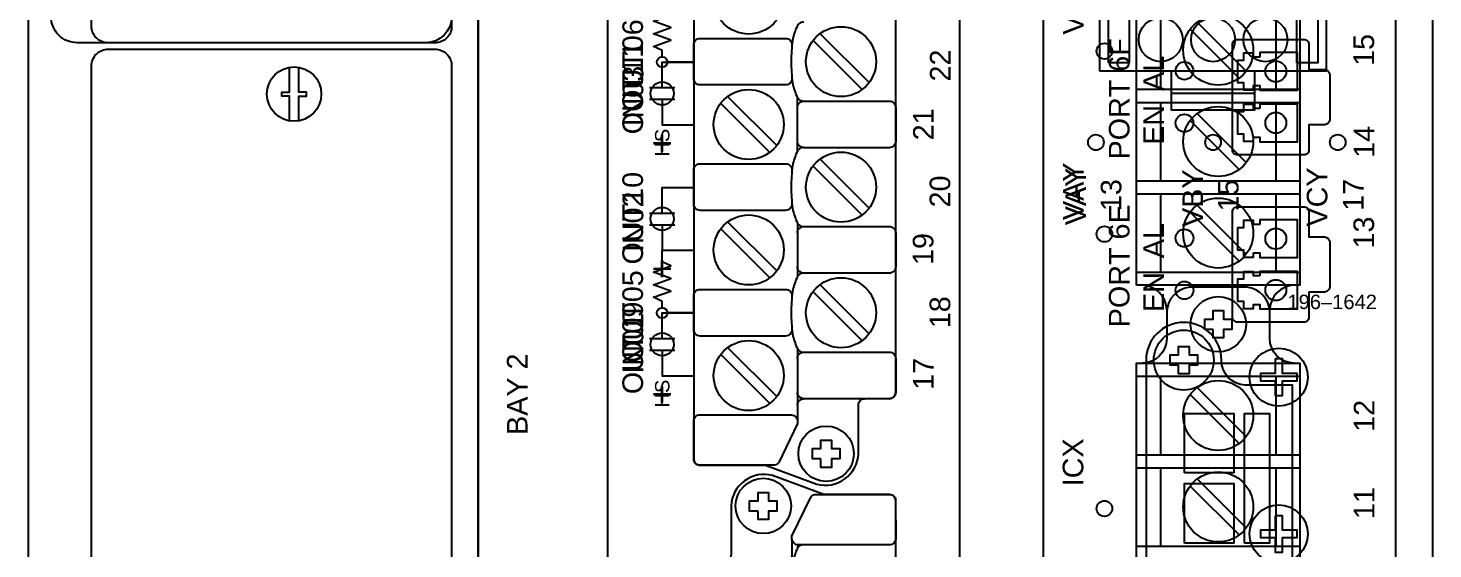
# Model space of a CAD drawing. Extents: x 0.5 to 47.5, y 0.5 to 35.2.
# Drawn here: x 33.61 to 40.31, y 9.5 to 11.99 of the extents above; entities that cross this region are included whole.
import ezdxf
from ezdxf.enums import TextEntityAlignment as Align

# ---------------------------------------------------------------- set-up
doc = ezdxf.new("R2010")
doc.units = 0
doc.header["$MEASUREMENT"] = 0
for name, color, linetype in [('1_2__1__SCREW_TERMINAL__SV', 7, 'CONTINUOUS'), ('1_3__2__CONNECTORIZED__SV_', 7, 'CONTINUOUS'), ('1_4__T__TIME-DOMAIN_LINK__', 7, 'CONTINUOUS'), ('2_1__6___4__10-100BASE-T_C', 7, 'CONTINUOUS'), ('2_2__7___4__100BASE-FX_CON', 7, 'CONTINUOUS'), ('2_3__8___2__10-100BASE-T__', 7, 'CONTINUOUS'), ('2_4__9___2__100-1000BASE__', 7, 'CONTINUOUS'), ('4_1__2___8__OPTOISOLATED_I', 7, 'CONTINUOUS'), ('4_2__7___8__OPTOISOLATED_I', 7, 'CONTINUOUS'), ('4_3__4___24__OPTOISOLATED_', 7, 'CONTINUOUS'), ('4_4__D___24__OPTOISOLATED_', 7, 'CONTINUOUS'), ('4_5__8___8__OPTOISOLATED_I', 7, 'CONTINUOUS'), ('5_0______DWG_', 7, 'CONTINUOUS')]:
    doc.layers.add(name, color=color, linetype=linetype)
doc.styles.add('ARIAL', font='arial.ttf')

msp = doc.modelspace()

# ---------------------------------------------------------------- linework, layer by layer
at = {"layer": '1_2__1__SCREW_TERMINAL__SV'}
for points in [[(39.6826, 16.9609), (40.0856, 16.9609, -0.414214), (40.1356, 16.9109), (40.1356, 4.2496, -0.414214), (40.0856, 4.1996), (38.5056, 4.1996, -0.414214), (38.4556, 4.2496), (38.4556, 16.9109, -0.414214), (38.5056, 16.9609), (39.4775, 16.9609)], [(39.0438, 10.6428, 0.403969), (38.9279, 10.7608)], [(39.6516, 10.3884, -0.403969), (39.5357, 10.5064), (39.5357, 10.6366, 0.374201), (39.427, 10.7512), (39.1525, 10.7512, 0.374201), (39.0438, 10.6366), (39.0438, 10.5064, -0.403969), (38.9279, 10.3884)], [(39.6516, 10.7608, 0.403969), (39.5357, 10.6428)]]:
    msp.add_lwpolyline(points, format="xyb", dxfattribs=at)
for points in [[(38.8998, 10.7608), (38.8998, 13.4484), (39.6797, 13.4484), (39.6797, 10.7608)], [(39.265, 10.5496), (39.2247, 10.5496), (39.2247, 10.5996), (39.265, 10.5996), (39.265, 10.6397), (39.3149, 10.6397), (39.3149, 10.5996), (39.3549, 10.5996), (39.3549, 10.5496), (39.3149, 10.5496), (39.3149, 10.5095), (39.265, 10.5095)], [(38.8998, 7.7007), (38.8998, 10.3882), (39.6797, 10.3882), (39.6797, 7.7007)]]:
    msp.add_lwpolyline(points, close=True, dxfattribs=at)
for points in [[(39.0148, 11.6984), (39.0148, 12.0734)], [(39.1892, 12.0196), (39.4234, 11.7855)], [(39.5647, 12.0734), (39.5647, 11.6984)], [(39.1558, 11.9862), (39.39, 11.752)], [(38.8998, 11.6984), (39.6797, 11.6984)], [(38.8998, 11.6359), (39.6797, 11.6359)], [(39.0148, 11.2609), (39.0148, 11.6359)], [(39.5647, 11.6359), (39.5647, 11.2609)], [(39.1558, 11.5488), (39.39, 11.3147)], [(39.1892, 11.5823), (39.4234, 11.3481)], [(38.8998, 11.2609), (39.6797, 11.2609)], [(38.8998, 11.1984), (39.6797, 11.1984)], [(39.0148, 10.8234), (39.0148, 11.1984)], [(39.1892, 11.1447), (39.4234, 10.9106)], [(39.5647, 11.1984), (39.5647, 10.8234)], [(39.1558, 11.1113), (39.39, 10.8771)], [(38.8998, 10.8234), (39.6797, 10.8234)], [(38.8998, 10.3257), (39.6797, 10.3257)], [(39.0148, 9.9507), (39.0148, 10.3257)], [(39.1892, 10.2721), (39.4234, 10.0379)], [(39.5647, 10.3257), (39.5647, 9.9507)], [(39.1558, 10.2387), (39.39, 10.0045)], [(38.8998, 9.9507), (39.6797, 9.9507)], [(38.8998, 9.8884), (39.6797, 9.8884)], [(39.0148, 9.5134), (39.0148, 9.8884)], [(39.5647, 9.8884), (39.5647, 9.5134)], [(39.1558, 9.8011), (39.39, 9.567)], [(39.1892, 9.8346), (39.4234, 9.6004)], [(38.8998, 9.5134), (39.6797, 9.5134)]]:
    msp.add_lwpolyline(points, dxfattribs=at)
for centre, radius in [((39.2896, 11.8858), 0.1673), ((38.7459, 11.8806), 0.0375), ((39.2896, 11.4485), 0.1673), ((39.2896, 11.0109), 0.1673), ((38.7459, 11.0056), 0.0375), ((39.2898, 10.5746), 0.1324), ((39.2896, 10.1383), 0.1673), ((39.2896, 9.7008), 0.1673), ((38.7459, 9.6931), 0.0375)]:
    msp.add_circle(centre, radius, dxfattribs=at)
at = {"layer": '1_3__2__CONNECTORIZED__SV_'}
msp.add_lwpolyline([(39.6826, 16.9609), (40.0856, 16.9609, -0.414214), (40.1356, 16.9109), (40.1356, 4.2496, -0.414214), (40.0856, 4.1996), (38.5056, 4.1996, -0.414214), (38.4556, 4.2496), (38.4556, 16.9109, -0.414214), (38.5056, 16.9609), (39.4775, 16.9609)], format="xyb", dxfattribs=at)
for points in [[(38.7247, 11.7855), (38.7247, 12.3353), (39.8048, 12.3353), (39.8048, 11.7855)], [(38.7649, 11.8254), (38.7649, 12.2954), (38.8648, 12.2954), (38.8648, 11.8254)], [(39.6647, 11.8254), (39.6647, 12.2954), (39.7648, 12.2954), (39.7648, 11.8254)], [(39.0996, 10.3783), (39.0596, 10.3783), (39.0596, 10.4283), (39.0996, 10.4283), (39.0996, 10.4684), (39.1499, 10.4684), (39.1499, 10.4283), (39.1898, 10.4283), (39.1898, 10.3783), (39.1499, 10.3783), (39.1499, 10.3382), (39.0996, 10.3382), (39.0996, 10.3783)], [(39.1282, 9.8633), (39.1282, 10.1483), (39.3632, 10.1483), (39.3632, 9.8633)], [(39.4149, 9.5283), (39.4149, 10.1483), (39.5349, 10.1483), (39.5349, 9.5283)], [(39.1282, 9.5283), (39.1282, 9.8133), (39.3632, 9.8133), (39.3632, 9.5283)]]:
    msp.add_lwpolyline(points, close=True, dxfattribs=at)
for points in [[(39.0648, 11.7855), (39.0648, 11.6005), (39.4647, 11.6005), (39.4647, 11.7855)], [(39.0648, 11.6804), (39.4647, 11.6804)]]:
    msp.add_lwpolyline(points, dxfattribs=at)
msp.add_lwpolyline([(39.2847, 7.6934, 1), (39.6448, 7.6934), (39.6449, 10.2834), (39.4186, 10.2834, -0.405199), (39.3048, 10.4033, 0.999995), (38.9447, 10.4033), (38.9449, 7.8134), (39.1709, 7.8134, -0.399232)], format="xyb", close=True, dxfattribs=at)
for centre, radius in [((39.0148, 11.9353), 0.1051), ((39.2649, 11.9353), 0.1051), ((39.5149, 11.9353), 0.1051), ((38.7052, 11.4444), 0.0375), ((39.2648, 11.4444), 0.0375), ((39.8603, 11.4444), 0.0375), ((39.1247, 10.4033), 0.1433), ((38.7459, 9.6931), 0.0375)]:
    msp.add_circle(centre, radius, dxfattribs=at)
at = {"layer": '1_4__T__TIME-DOMAIN_LINK__'}
for points in [[(39.3577, 11.4082), (39.3577, 11.9132, -0.414214), (39.3812, 11.9367), (39.6992, 11.9367, -0.414214), (39.7227, 11.9132), (39.7227, 11.7932), (39.7927, 11.7932, -0.414214), (39.8227, 11.7632), (39.8227, 11.5582, -0.414214), (39.7927, 11.5282), (39.7227, 11.5282), (39.7227, 11.4082, -0.414214), (39.6992, 11.3847), (39.3812, 11.3847, -0.414214)], [(39.3577, 10.6082), (39.3577, 11.1132, -0.414214), (39.3812, 11.1367), (39.6992, 11.1367, -0.414214), (39.7227, 11.1132), (39.7227, 10.9932), (39.7927, 10.9932, -0.414214), (39.8227, 10.9632), (39.8227, 10.7582, -0.414214), (39.7927, 10.7282), (39.7227, 10.7282), (39.7227, 10.6082, -0.414214), (39.6992, 10.5847), (39.3812, 10.5847, -0.414214)]]:
    msp.add_lwpolyline(points, format="xyb", close=True, dxfattribs=at)
for points in [[(39.4877, 11.8517), (39.4577, 11.8517), (39.4577, 11.8712), (39.4097, 11.8712), (39.4097, 11.8362), (39.3817, 11.8362), (39.3817, 11.7312), (39.4097, 11.7312), (39.4097, 11.6962), (39.4577, 11.6962), (39.4577, 11.7157), (39.4877, 11.7157), (39.4877, 11.6937), (39.6677, 11.6937), (39.6677, 11.8737), (39.4877, 11.8737), (39.4877, 11.8517)], [(39.4877, 11.6057), (39.4577, 11.6057), (39.4577, 11.6252), (39.4097, 11.6252), (39.4097, 11.5902), (39.3817, 11.5902), (39.3817, 11.4852), (39.4097, 11.4852), (39.4097, 11.4502), (39.4577, 11.4502), (39.4577, 11.4697), (39.4877, 11.4697), (39.4877, 11.4477), (39.6677, 11.4477), (39.6677, 11.6277), (39.4877, 11.6277), (39.4877, 11.6057)], [(39.4877, 11.0517), (39.4577, 11.0517), (39.4577, 11.0712), (39.4097, 11.0712), (39.4097, 11.0362), (39.3817, 11.0362), (39.3817, 10.9312), (39.4097, 10.9312), (39.4097, 10.8962), (39.4577, 10.8962), (39.4577, 10.9157), (39.4877, 10.9157), (39.4877, 10.8937), (39.6677, 10.8937), (39.6677, 11.0737), (39.4877, 11.0737), (39.4877, 11.0517)], [(39.4877, 10.8057), (39.4577, 10.8057), (39.4577, 10.8252), (39.4097, 10.8252), (39.4097, 10.7902), (39.3817, 10.7902), (39.3817, 10.6852), (39.4097, 10.6852), (39.4097, 10.6502), (39.4577, 10.6502), (39.4577, 10.6697), (39.4877, 10.6697), (39.4877, 10.6477), (39.6677, 10.6477), (39.6677, 10.8277), (39.4877, 10.8277), (39.4877, 10.8057)], [(39.5607, 10.4092), (39.5607, 10.3392), (39.4907, 10.3392), (39.4907, 10.3042), (39.5607, 10.3042), (39.5607, 10.2342), (39.5957, 10.2342), (39.5957, 10.3042), (39.6657, 10.3042), (39.6657, 10.3392), (39.5957, 10.3392), (39.5957, 10.4092), (39.5607, 10.4092)], [(39.5607, 9.6592), (39.5607, 9.5892), (39.4907, 9.5892), (39.4907, 9.5542), (39.5607, 9.5542), (39.5607, 9.4842), (39.5957, 9.4842), (39.5957, 9.5542), (39.6657, 9.5542), (39.6657, 9.5892), (39.5957, 9.5892), (39.5957, 9.6592), (39.5607, 9.6592)]]:
    msp.add_lwpolyline(points, dxfattribs=at)
for centre, radius in [((39.1281, 11.7867), 0.0425), ((39.5647, 11.7837), 0.05), ((39.1281, 11.5367), 0.0425), ((39.5647, 11.5378), 0.05), ((39.1281, 10.9867), 0.0425), ((39.5647, 10.9837), 0.05), ((39.1281, 10.7367), 0.0425), ((39.5647, 10.7378), 0.05), ((39.5782, 10.3217), 0.139), ((39.5782, 9.5717), 0.139)]:
    msp.add_circle(centre, radius, dxfattribs=at)
at = {"layer": '2_1__6___4__10-100BASE-T_C'}
msp.add_lwpolyline([(33.9083, 12.0002), (33.9083, 16.4902, -0.414214), (33.9883, 16.5702), (35.5483, 16.5702, -0.414214), (35.6283, 16.4902), (35.6283, 12.0002, -0.414214), (35.5483, 11.9202), (33.9883, 11.9202, -0.414214)], format="xyb", close=True, dxfattribs=at)
at = {"layer": '2_2__7___4__100BASE-FX_CON'}
msp.add_lwpolyline([(33.9083, 12.0002), (33.9083, 16.4902, -0.414214), (33.9883, 16.5702), (35.5483, 16.5702, -0.414214), (35.6283, 16.4902), (35.6283, 12.0002, -0.414214), (35.5483, 11.9202), (33.9883, 11.9202, -0.414214)], format="xyb", close=True, dxfattribs=at)
at = {"layer": '2_3__8___2__10-100BASE-T__'}
msp.add_lwpolyline([(33.9083, 12.0002), (33.9083, 16.4902, -0.414214), (33.9883, 16.5702), (35.5483, 16.5702, -0.414214), (35.6283, 16.4902), (35.6283, 12.0002, -0.414214), (35.5483, 11.9202), (33.9883, 11.9202, -0.414214)], format="xyb", close=True, dxfattribs=at)
at = {"layer": '2_4__9___2__100-1000BASE__'}
msp.add_lwpolyline([(33.715, 12.0457), (33.715, 16.4451, -0.414444), (33.8399, 16.57), (35.5042, 16.57, -0.413495), (35.6288, 16.4448), (35.6288, 12.046, -0.413496), (35.5042, 11.9208), (33.8399, 11.9208, -0.414444)], format="xyb", close=True, dxfattribs=at)
at = {"layer": '4_1__2___8__OPTOISOLATED_I'}
for points in [[(36.6336, 11.7063), (36.6336, 11.8285), (36.7851, 11.8285)], [(36.5736, 11.7063), (36.6936, 11.7063)], [(36.5736, 11.6507), (36.6936, 11.6507)], [(36.6336, 11.6507), (36.6336, 11.5285), (36.7851, 11.5285)], [(36.6336, 11.1063), (36.6336, 11.2285), (36.7851, 11.2285)], [(36.5736, 11.1063), (36.6936, 11.1063)], [(36.5736, 11.0507), (36.6936, 11.0507)], [(36.6336, 11.0507), (36.6336, 10.9285), (36.7851, 10.9285)], [(36.6336, 10.5063), (36.6336, 10.6285), (36.7851, 10.6285)], [(36.5736, 10.5063), (36.6936, 10.5063)], [(36.5736, 10.4507), (36.6936, 10.4507)], [(36.6336, 10.4507), (36.6336, 10.3285), (36.7851, 10.3285)]]:
    msp.add_lwpolyline(points, dxfattribs=at)
at = {"layer": '4_2__7___8__OPTOISOLATED_I'}
for points in [[(36.6336, 11.7063), (36.6336, 11.8285), (36.7851, 11.8285)], [(36.5736, 11.7063), (36.6936, 11.7063)], [(36.5736, 11.6507), (36.6936, 11.6507)], [(36.6336, 11.6507), (36.6336, 11.5285), (36.7851, 11.5285)], [(36.6336, 11.1063), (36.6336, 11.2285), (36.7851, 11.2285)], [(36.5736, 11.1063), (36.6936, 11.1063)], [(36.5736, 11.0507), (36.6936, 11.0507)], [(36.6336, 11.0507), (36.6336, 10.9285), (36.7851, 10.9285)], [(36.6336, 10.5063), (36.6336, 10.6285), (36.7851, 10.6285)], [(36.5736, 10.5063), (36.6936, 10.5063)], [(36.5736, 10.4507), (36.6936, 10.4507)], [(36.6336, 10.4507), (36.6336, 10.3285), (36.7851, 10.3285)]]:
    msp.add_lwpolyline(points, dxfattribs=at)
at = {"layer": '4_3__4___24__OPTOISOLATED_'}
for points in [[(36.6336, 11.7335), (36.6336, 11.8285), (36.7851, 11.8285)], [(36.6336, 11.6235), (36.6336, 11.5285), (36.7851, 11.5285)], [(36.6336, 11.1335), (36.6336, 11.2285), (36.7851, 11.2285)], [(36.6336, 11.0235), (36.6336, 10.9285), (36.7851, 10.9285)], [(36.6336, 10.5335), (36.6336, 10.6285), (36.7851, 10.6285)], [(36.6336, 10.4235), (36.6336, 10.3285), (36.7851, 10.3285)]]:
    msp.add_lwpolyline(points, dxfattribs=at)
for centre in [(36.6336, 11.6785), (36.6336, 11.0785), (36.6336, 10.4785)]:
    msp.add_circle(centre, 0.055, dxfattribs=at)
at = {"layer": '4_4__D___24__OPTOISOLATED_'}
for points in [[(36.6336, 11.7335), (36.6336, 11.8285), (36.7851, 11.8285)], [(36.6336, 11.6235), (36.6336, 11.5285), (36.7851, 11.5285)], [(36.6336, 11.1335), (36.6336, 11.2285), (36.7851, 11.2285)], [(36.6336, 11.0235), (36.6336, 10.9285), (36.7851, 10.9285)], [(36.6336, 10.5335), (36.6336, 10.6285), (36.7851, 10.6285)], [(36.6336, 10.4235), (36.6336, 10.3285), (36.7851, 10.3285)]]:
    msp.add_lwpolyline(points, dxfattribs=at)
for centre in [(36.6336, 11.6785), (36.6336, 11.0785), (36.6336, 10.4785)]:
    msp.add_circle(centre, 0.055, dxfattribs=at)
at = {"layer": '4_5__8___8__OPTOISOLATED_I'}
for points in [[(36.6336, 11.8536), (36.6336, 11.8835), (36.5923, 11.9035), (36.6748, 11.9335), (36.5923, 11.9635), (36.6748, 11.9935), (36.5923, 12.0236), (36.6748, 12.0536), (36.6336, 12.0736), (36.6336, 12.1286), (36.7851, 12.1286)], [(36.7851, 11.8286), (36.6586, 11.8286)], [(36.6336, 11.7064), (36.6336, 11.8036)], [(36.5736, 11.7063), (36.6936, 11.7063)], [(36.5736, 11.6507), (36.6936, 11.6507)], [(36.6336, 11.6507), (36.6336, 11.5286), (36.7851, 11.5286)], [(36.6336, 10.6535), (36.6336, 10.6835), (36.5923, 10.7035), (36.6748, 10.7335), (36.5923, 10.7635), (36.6748, 10.7935), (36.5923, 10.8235), (36.6748, 10.8535), (36.6336, 10.8735), (36.6336, 10.9285), (36.7851, 10.9285)], [(36.6336, 10.5063), (36.6336, 10.6035)], [(36.7851, 10.6285), (36.6586, 10.6285)], [(36.5736, 10.5063), (36.6936, 10.5063)], [(36.5736, 10.4507), (36.6936, 10.4507)], [(36.6336, 10.4507), (36.6336, 10.3285), (36.7851, 10.3285)]]:
    msp.add_lwpolyline(points, dxfattribs=at)
for centre in [(36.6336, 11.8286), (36.6336, 10.6285)]:
    msp.add_circle(centre, 0.025, dxfattribs=at)
at = {"layer": '5_0______DWG_'}
for points in [[(33.6053, 21.0954), (33.6053, 4.0654, 0.414214), (33.7153, 3.9554), (35.6453, 3.9554, 0.414214), (35.7553, 4.0654), (35.7553, 21.0954, 0.414214), (35.6453, 21.2054), (33.7153, 21.2054, 0.414214), (33.6053, 21.0954)], [(37.7189, 10.2184, 0.414213), (37.7489, 10.2484), (37.7489, 15.2302, 0.414214), (37.7189, 15.2602), (37.4059, 15.2602), (37.1611, 15.3511, 0.480048), (36.9629, 15.2061), (36.9629, 14.9719, -0.414214), (36.9329, 14.9419), (36.8148, 14.9419, 0.414212), (36.7848, 14.9119), (36.7847, 14.9119), (36.7847, 9.9308, 0.414215), (36.8147, 9.9008), (37.1275, 9.9009), (37.3723, 9.81, 0.47859), (37.5709, 9.955), (37.5709, 10.1884, -0.414214), (37.6009, 10.2184)], [(37.3101, 12.0199, 0.191033), (37.2862, 12.0114, 0.081668), (37.2761, 11.9958, 0.0591), (37.2567, 11.932, 0.034646), (37.2497, 11.8305, 0.03436), (37.2567, 11.7298, 0.0591), (37.2761, 11.6661, 0.081668), (37.2862, 11.6505, 0.191033), (37.3101, 11.642)], [(37.2535, 11.7569), (37.2535, 11.749, -0.414214), (37.2235, 11.719), (36.8147, 11.719, -0.414214), (36.7847, 11.749), (36.7847, 11.9118, -0.414214), (36.8147, 11.9418), (37.2235, 11.9418, -0.414214), (37.2535, 11.9118), (37.2535, 11.905)], [(37.2801, 11.612, -0.414214), (37.3101, 11.642), (37.7189, 11.642, -0.414214), (37.7489, 11.612), (37.7489, 11.4491, -0.414214), (37.7189, 11.4191), (37.3101, 11.4191, -0.414214), (37.2801, 11.4491)], [(37.3101, 11.4199, 0.191033), (37.2862, 11.4114, 0.081668), (37.2761, 11.3957, 0.0591), (37.2567, 11.332, 0.034646), (37.2497, 11.2305, 0.03436), (37.2567, 11.1298, 0.0591), (37.2761, 11.0661, 0.081668), (37.2862, 11.0505, 0.191033), (37.3101, 11.042)], [(37.2535, 11.1569), (37.2535, 11.149, -0.414214), (37.2235, 11.119), (36.8147, 11.119, -0.414214), (36.7847, 11.149), (36.7847, 11.3118, -0.414214), (36.8147, 11.3418), (37.2235, 11.3418, -0.414214), (37.2535, 11.3118), (37.2535, 11.305)], [(37.2801, 11.012, -0.414214), (37.3101, 11.042), (37.7189, 11.042, -0.414214), (37.7489, 11.012), (37.7489, 10.8491, -0.414214), (37.7189, 10.8191), (37.3101, 10.8191, -0.414214), (37.2801, 10.8491)], [(37.3101, 10.8191, 0.191033), (37.2862, 10.8106, 0.081668), (37.2761, 10.795, 0.0591), (37.2567, 10.7313, 0.034646), (37.2497, 10.6297, 0.03436), (37.2567, 10.5291, 0.0591), (37.2761, 10.4653, 0.081668), (37.2862, 10.4497, 0.191033), (37.3101, 10.4412)], [(37.2535, 10.5561), (37.2535, 10.5482, -0.414214), (37.2235, 10.5182), (36.8147, 10.5182, -0.414214), (36.7847, 10.5482), (36.7847, 10.711, -0.414214), (36.8147, 10.741), (37.2235, 10.741, -0.414214), (37.2535, 10.711), (37.2535, 10.7042)], [(37.2801, 10.4577), (37.2801, 10.0995), (37.1904, 9.9136, -0.241986), (37.1705, 9.9008), (36.8147, 9.9008, -0.422157), (36.7849, 9.9274), (36.7847, 10.1118, -0.414214), (36.8147, 10.1418), (37.2518, 10.1418, -0.390527), (37.2801, 10.1118)], [(37.2801, 10.4112, -0.414214), (37.3101, 10.4412), (37.7189, 10.4412, -0.414214), (37.7489, 10.4112), (37.7489, 10.2484, -0.414214), (37.7189, 10.2184), (37.3101, 10.2184, -0.414214), (37.2801, 10.2484)], [(37.2801, 10.1884, -0.414214), (37.3101, 10.2184)], [(37.7189, 4.7184, 0.414213), (37.7489, 4.7484), (37.7489, 9.7302, 0.414214), (37.7189, 9.7602), (37.4059, 9.7602), (37.1611, 9.8511, 0.480048), (36.9629, 9.7061), (36.9629, 9.4719, -0.414214), (36.9329, 9.4419), (36.8148, 9.4419, 0.414212), (36.7848, 9.4119), (36.7847, 9.4119), (36.7847, 4.4308, 0.414215), (36.8147, 4.4008), (37.1275, 4.4009), (37.3723, 4.31, 0.47859), (37.5709, 4.455), (37.5709, 4.6884, -0.414214), (37.6009, 4.7184)], [(37.2535, 9.5492), (37.2536, 9.4719, -0.414214), (37.2236, 9.4419)], [(37.3017, 9.5192, 0.127742), (37.2862, 9.5114, 0.081668), (37.2761, 9.4958, 0.0591), (37.2567, 9.4321, 0.034646), (37.2497, 9.3306, 0.03436), (37.2567, 9.2299, 0.0591), (37.2761, 9.1662, 0.081668), (37.2862, 9.1505, 0.191033), (37.3101, 9.142)]]:
    msp.add_lwpolyline(points, format="xyb", dxfattribs=at)
for points in [[(40.2253, 21.2054), (35.8453, 21.2054, 0.414214), (35.7553, 21.1154), (35.7553, 4.0454, 0.414214), (35.8453, 3.9554), (40.2253, 3.9554, 0.381966), (40.3148, 4.0354), (40.3148, 21.1254, 0.381966)], [(36.3737, 4.2496), (36.3737, 20.9098, -0.468367), (36.4337, 20.9598), (38.0037, 20.9598, -0.414132), (38.0537, 20.9098), (38.0537, 4.2496, -0.414214), (38.0037, 4.1996), (36.4237, 4.1996, -0.414287)], [(33.9083, 8.6702), (33.9083, 11.8102, -0.414214), (33.9883, 11.8902), (35.5483, 11.8902, -0.414214), (35.6283, 11.8102), (35.6283, 8.6702, -0.414214), (35.5483, 8.5902), (33.9883, 8.5902, -0.414214)], [(37.7488, 9.7335), (37.7489, 9.5492, -0.414214), (37.7189, 9.5192), (37.2818, 9.5192, -0.390527), (37.2535, 9.5492), (37.2535, 9.5614), (37.3433, 9.7473, -0.241514), (37.3632, 9.7602), (37.7189, 9.7602, -0.422157)]]:
    msp.add_lwpolyline(points, format="xyb", close=True, dxfattribs=at)
for points in [[(37.3875, 11.9643), (37.6217, 11.7301)], [(37.3541, 11.9309), (37.5883, 11.6967)], [(34.8537, 11.5473), (34.8537, 11.6658), (34.8173, 11.6658), (34.8173, 11.6849), (34.8537, 11.6849), (34.8537, 11.8035)], [(34.898, 11.5473), (34.898, 11.6658), (34.9344, 11.6658), (34.9344, 11.6849), (34.898, 11.6849), (34.898, 11.8035)], [(36.9131, 11.6302), (37.1473, 11.3961)], [(36.9465, 11.6637), (37.1807, 11.4295)], [(37.2801, 11.4034), (37.2801, 11.6585)], [(37.3875, 11.3643), (37.6217, 11.1301)], [(37.3541, 11.3309), (37.5883, 11.0967)], [(36.9131, 11.0302), (37.1473, 10.7961)], [(36.9465, 11.0637), (37.1807, 10.8295)], [(37.2801, 11.0585), (37.2801, 10.8026)], [(37.3875, 10.7635), (37.6217, 10.5294)], [(37.3541, 10.7301), (37.5883, 10.496)], [(36.9131, 10.4295), (37.1473, 10.1953)], [(36.9465, 10.4629), (37.1807, 10.2287)], [(37.2795, 9.5194), (37.2795, 9.5024)]]:
    msp.add_lwpolyline(points, dxfattribs=at)
for points in [[(37.392, 9.9304), (37.3517, 9.9304), (37.3517, 9.9803), (37.392, 9.9803), (37.392, 10.0205), (37.4419, 10.0205), (37.4419, 9.9803), (37.4819, 9.9803), (37.4819, 9.9304), (37.4419, 9.9304), (37.4419, 9.8903), (37.392, 9.8903)], [(37.0918, 9.6807), (37.0515, 9.6807), (37.0515, 9.7306), (37.0918, 9.7306), (37.0918, 9.7707), (37.1418, 9.7707), (37.1418, 9.7306), (37.1817, 9.7306), (37.1817, 9.6807), (37.1418, 9.6807), (37.1418, 9.6405), (37.0918, 9.6405)]]:
    msp.add_lwpolyline(points, close=True, dxfattribs=at)
for centre, radius in [((37.0469, 12.1299), 0.1673), ((37.4879, 11.8305), 0.1673), ((34.8758, 11.6754), 0.13), ((37.0469, 11.5299), 0.1673), ((37.4879, 11.2305), 0.1673), ((37.0469, 10.9299), 0.1673), ((37.4879, 10.6297), 0.1673), ((37.0469, 10.3291), 0.1673), ((37.4168, 9.9554), 0.1324), ((37.1166, 9.7056), 0.1324)]:
    msp.add_circle(centre, radius, dxfattribs=at)

# ---------------------------------------------------------------- texts
at = {"layer": '1_2__1__SCREW_TERMINAL__SV', "style": 'ARIAL'}
for s, p in [('VBY', (38.6467, 11.9598)), ('15', (40.0338, 11.8101)), ('14', (40.0354, 11.3705)), ('VAY', (38.6467, 11.0732)), ('13', (40.0338, 10.9368)), ('12', (40.0354, 10.0604)), ('ICX', (38.6451, 9.7997)), ('11', (40.0354, 9.6431))]:
    msp.add_text(s, height=0.09833, rotation=90, dxfattribs=at).set_placement(p)
at = {"layer": '1_3__2__CONNECTORIZED__SV_', "style": 'ARIAL'}
for s, p in [('VAY', (38.6574, 11.0481)), ('VBY', (39.217, 11.0399)), ('VCY', (39.8109, 11.042)), ('13', (38.8268, 11.116)), ('15', (39.3864, 11.1143)), ('17', (39.9835, 11.1173)), ('12', (40.0354, 10.0604)), ('ICX', (38.6451, 9.7997)), ('11', (40.0354, 9.6431))]:
    msp.add_text(s, height=0.09833, rotation=90, dxfattribs=at).set_placement(p)
msp.add_text('196–1642', height=0.06883, dxfattribs=at).set_placement((39.6198, 10.6472))
at = {"layer": '1_4__T__TIME-DOMAIN_LINK__', "style": 'ARIAL'}
for s, p in [('PORT 6F', (38.8657, 11.3627)), ('AL', (39.0297, 11.6904)), ('EN', (39.0297, 11.433)), ('PORT 6E', (38.8657, 10.5604)), ('AL', (39.0297, 10.8904)), ('EN', (39.0297, 10.633))]:
    msp.add_text(s, height=0.09833, rotation=90, dxfattribs=at).set_placement(p)
at = {"layer": '4_1__2___8__OPTOISOLATED_I', "style": 'ARIAL'}
for s, p in [('OUT11', (36.542, 11.4829)), ('OUT10', (36.542, 10.8606)), ('OUT09', (36.542, 10.2402))]:
    msp.add_text(s, height=0.09833, rotation=90, dxfattribs=at).set_placement(p)
at = {"layer": '4_2__7___8__OPTOISOLATED_I', "style": 'ARIAL'}
for s, height, p in [('OUT11', 0.09833, (36.542, 11.4829)), ('+', 0.118, (36.6903, 11.3915)), ('OUT10', 0.09833, (36.542, 10.8606)), ('+', 0.118, (36.6903, 10.7915)), ('OUT09', 0.09833, (36.542, 10.2402)), ('+', 0.118, (36.6903, 10.1915))]:
    msp.add_text(s, height=height, rotation=90, dxfattribs=at).set_placement(p)
at = {"layer": '4_3__4___24__OPTOISOLATED_', "style": 'ARIAL'}
for s, p in [('IN03', (36.5436, 11.5205)), ('IN02', (36.5436, 10.9196)), ('IN01', (36.5436, 10.3386))]:
    msp.add_text(s, height=0.09833, rotation=90, dxfattribs=at).set_placement(p)
at = {"layer": '4_4__D___24__OPTOISOLATED_', "style": 'ARIAL'}
for s, p in [('IN03', (36.5436, 11.5205)), ('IN02', (36.5436, 10.9196)), ('IN01', (36.5436, 10.3386))]:
    msp.add_text(s, height=0.09833, rotation=90, dxfattribs=at).set_placement(p)
at = {"layer": '4_5__8___8__OPTOISOLATED_I', "style": 'ARIAL'}
for s, height, p in [('OUT06', 0.09833, (36.542, 11.5903)), ('HS', 0.06883, (36.6684, 11.3762)), ('OUT05', 0.09833, (36.542, 10.3902)), ('HS', 0.06883, (36.6684, 10.1762))]:
    msp.add_text(s, height=height, rotation=90, dxfattribs=at).set_placement(p)
at = {"layer": '5_0______DWG_', "style": 'ARIAL'}
for s, p in [('22', (38.011, 11.7355)), ('21', (37.9306, 11.4543)), ('20', (38.0095, 11.1333)), ('19', (37.929, 10.858)), ('18', (38.0095, 10.5557)), ('17', (37.9306, 10.2609))]:
    msp.add_text(s, height=0.09833, rotation=90, dxfattribs=at).set_placement(p)
msp.add_text('BAY 2', height=0.09833, rotation=90, dxfattribs=at).set_placement((35.9906, 10.2402), align=Align.CENTER)

doc.saveas('drawing.dxf')
